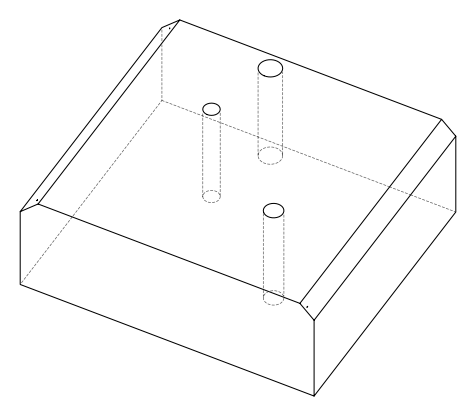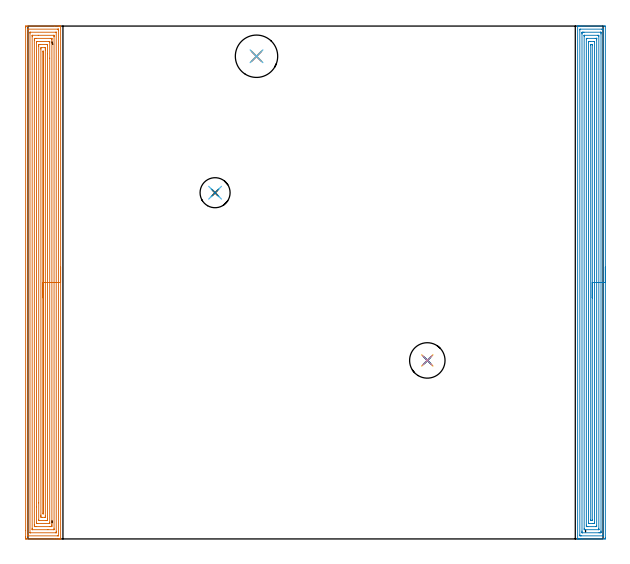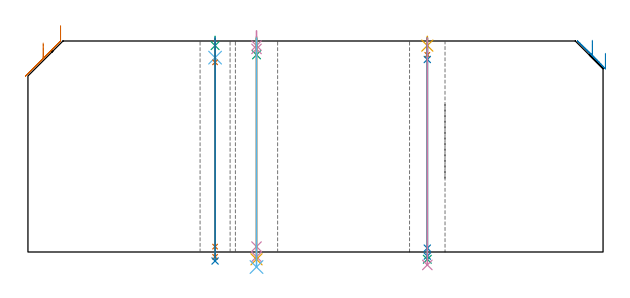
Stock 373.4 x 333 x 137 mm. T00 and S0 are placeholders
(PLAN: 16 operations, 12 tool changes, 48.2 min)
(1 AREA_MILL | FG_CHAMFER_SURFACE | UGT0205_001 | 24.17 min | 85791 mm3)
(2 AREA_MILL_1 | FG_CHAMFER_SURFACE_1 | UGT0205_001 | 18.9 min | 53947 mm3)
(3 SPOT_DRILL | STEP1HOLE | NXT0321_9005460120000 | 0.05 min | 183 mm3)
(4 SPOT_DRILL_1 | STEP1HOLE_1 | NXT0321_9005460120000 | 0.05 min | 180 mm3)
(5 SPOT_DRILL_2 | STEP1HOLE_2 | NXT0321_9005460120000 | 0.05 min | 181 mm3)
(6 DRILL_BLIND_HOLE_INTO_CENTER | STEP1HOLE | UGT0301_192 | 0.05 min | 294 mm3)
(7 GUN_DRILL_THROUGH_HOLE | STEP1HOLE | UGT0307_003 | 0.66 min | 4871 mm3)
(8 SPADE_DRILL_TO_ENLARGE_THROUGH_HOLE | STEP1HOLE | UGT0306_010 | 0.58 min | 35517 mm3)
(9 DRILL_BLIND_HOLE_INTO_CENTER_1 | STEP1HOLE_1 | NXT0301_125 | 0.05 min | 174 mm3)
(10 GUN_DRILL_THROUGH_HOLE_1 | STEP1HOLE_1 | UGT0307_003 | 0.66 min | 4979 mm3)
(11 SPADE_DRILL_TO_ENLARGE_THROUGH_HOLE_1 | STEP1HOLE_1 | UGT0306_005 | 0.58 min | 17245 mm3)
(12 DRILL_TO_ENLARGE_THROUGH_HOLE | STEP1HOLE_1 | UGT0301_390 | 0.6 min | 58741 mm3)
(13 DRILL_BLIND_HOLE_INTO_CENTER_2 | STEP1HOLE_2 | NXT0301_125 | 0.05 min | 166 mm3)
(14 GUN_DRILL_THROUGH_HOLE_2 | STEP1HOLE_2 | UGT0307_001 | 0.61 min | 2493 mm3)
(15 SPADE_DRILL_TO_ENLARGE_THROUGH_HOLE_2 | STEP1HOLE_2 | UGT0306_005 | 0.58 min | 19735 mm3)
(16 DRILL_TO_ENLARGE_THROUGH_HOLE_1 | STEP1HOLE_2 | UGT0301_055 | 0.59 min | 34290 mm3)
(TOOL UGT0205_001 | Chamfer Mill 20 x 3 x 45 deg. | D20 FL50 Z2)
(TOOL NXT0321_9005460120000 | NC Spot Drill, 142deg, 12mm, Carbide, Uncoated | D12 PA142 FL30 Z2)
(TOOL UGT0301_192 | Twist Drill 7.2 mm | D7.2 PA118 FL66 Z2)
(TOOL UGT0307_003 | Gun Drill 7 mm | D7 PA130 FL24 Z1)
(TOOL UGT0306_010 | Spade Drill 19.5mm | D19.5 PA132 FL10 Z2)
(TOOL NXT0301_125 | Carbide Drill 6mm [861.1-0600-018A1-GP GC34] | D6 PA150 FL18.7 Z2)
(TOOL UGT0306_005 | Spade Drill 14.5mm | D14.5 PA132 FL10 Z2)
(TOOL UGT0301_390 | Twist Drill 27.5 mm | D27.5 PA118 FL165 Z2)
(TOOL UGT0307_001 | Gun Drill 5 mm | D5 PA130 FL24 Z1)
(TOOL UGT0301_055 | Twist Drill 23 mm | D23 PA118 FL155 Z2)
(OP 1 AREA_MILL)
G17 G21 G94 G90
T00 M6
G54
G17 G0 G90 X21.2 Y176.5 S1061 M3
G43 Z147. H0
G94 G1 Y176.462 Z146.128 F250.
Y176.348 Z145.263
Y176.159 Z144.412
Y175.897 Z143.58
Y175.563 Z142.774
Y175.16 Z142.
Y174.692 Z141.264
Y174.16 Z140.572
Y173.571 Z139.929
Y172.928 Z139.34
Y172.236 Z138.808
Y171.5 Z138.34
Y170.726 Z137.937
Y169.92 Z137.603
Y169.088 Z137.341
Y168.237 Z137.152
Y167.372 Z137.038
Y166.5 Z137.
Y0.183
X21.197 Y0.01 Z136.989
X21.13 Y0.007 Z136.922
X20.69 Y0. Z136.49
X20.412 Z136.212
X19.682 Z135.477
X18.423 Z134.22
X17. Z132.796
X-0.876 Y0.001 Z114.922
X-1.108 Y0.002 Z114.69
X-1.493 Y0.006 Z114.305
X-1.495 Y0.01 Z114.303
X-1.499 Y0.63 Z114.301
X-1.5 Y1.254 Z114.3
Y5.463
X-1.499 Y332.37 Z114.301
X-1.495 Y332.99 Z114.303
X-1.493 Y332.994 Z114.305
X-0.876 Y332.998 Z114.922
X-0.246 Y333. Z115.551
X17.265 Z133.061
X19.682 Z135.477
X20.412 Z136.212
X20.69 Z136.49
X21.13 Y332.993 Z136.922
X21.197 Y332.99 Z136.989
X21.2 Y332.817 Z137.
Y166.5
X19.786 Z135.586
X19.785 Y2.314 Z135.585
X19.784 Y2.21 Z135.584
X19.779 Y2.012 Z135.579
X19.682 Y2.008 Z135.482
X19.205 Y2.001 Z135.005
X0.436 Y2. Z116.236
X0.018 Y2.002 Z115.818
X-0.041 Y2.005 Z115.759
X-0.072 Y2.009 Z115.728
X-0.079 Y2.107 Z115.721
X-0.084 Y2.314 Z115.716
X-0.086 Y2.418 Z115.714
Y2.522
Y330.686
X-0.084 Y330.79 Z115.716
X-0.079 Y330.988 Z115.721
X0.018 Y330.992 Z115.818
X0.495 Y330.999 Z116.295
X19.264 Y331. Z135.064
X19.682 Y330.998 Z135.482
X19.741 Y330.995 Z135.541
X19.772 Y330.991 Z135.572
X19.779 Y330.893 Z135.579
X19.784 Y330.686 Z135.584
X19.786 Y330.582 Z135.586
Y330.478
Y166.5
X18.372 Z134.172
X18.371 Y4.623 Z134.171
X18.37 Y4.206 Z134.17
X18.368 Y4.087 Z134.168
X18.365 Y4.03 Z134.165
X18.36 Y4.01 Z134.16
X18.306 Y4.007 Z134.106
X18.099 Y4.001 Z133.899
X1.599 Z117.399
X1.462 Y4.004 Z117.262
X1.353 Y4.01 Z117.153
X1.334 Y4.014 Z117.134
X1.332 Y4.021 Z117.132
X1.33 Y4.047 Z117.13
X1.329 Y4.206 Z117.129
Y328.377
X1.33 Y328.794 Z117.13
X1.332 Y328.913 Z117.132
X1.335 Y328.97 Z117.135
X1.34 Y328.99 Z117.14
X1.394 Y328.993 Z117.194
X1.601 Y328.999 Z117.401
X18.1 Z133.9
X18.238 Y328.996 Z134.038
X18.347 Y328.99 Z134.147
X18.366 Y328.986 Z134.166
X18.368 Y328.979 Z134.168
X18.37 Y328.953 Z134.17
X18.371 Y328.794 Z134.171
X18.372 Y166.5 Z134.172
X16.957 Z132.757
Y6.889
X16.953 Y6.042 Z132.753
X16.951 Y6.017 Z132.751
X16.938 Y6.01 Z132.738
X16.884 Y6.005 Z132.684
X16.773 Y6.001 Z132.573
X12.978 Y6. Z128.778
X2.926 Y6.001 Z118.726
X2.816 Y6.005 Z118.616
X2.762 Y6.01 Z118.562
X2.749 Y6.017 Z118.549
X2.748 Y6.035 Z118.548
X2.743 Y6.846 Z118.543
Y6.889
Y326.111
X2.747 Y326.958 Z118.547
X2.749 Y326.983 Z118.549
X2.762 Y326.99 Z118.562
X2.816 Y326.995 Z118.616
X2.927 Y326.999 Z118.727
X6.722 Y327. Z122.522
X16.774 Y326.999 Z132.574
X16.884 Y326.995 Z132.684
X16.938 Y326.99 Z132.738
X16.951 Y326.983 Z132.751
X16.952 Y326.965 Z132.752
X16.957 Y326.154 Z132.757
Y326.111
Y166.5
X15.543 Z131.343
Y9.241
X15.542 Y8.677 Z131.342
X15.54 Y8.35 Z131.34
X15.536 Y8.026 Z131.336
X15.213 Y8.01 Z131.013
X14.993 Y8.003 Z130.793
X14.319 Y8. Z130.119
X14.102 Z129.902
X5.164 Z120.964
X4.487 Y8.002 Z120.287
X4.267 Y8.004 Z120.067
X4.181 Y8.01 Z119.981
X4.164 Y8.036 Z119.964
X4.161 Y8.109 Z119.961
X4.158 Y8.677 Z119.958
X4.157 Y9.008 Z119.957
Y323.759
X4.158 Y324.323 Z119.958
X4.16 Y324.65 Z119.96
X4.164 Y324.974 Z119.964
X4.487 Y324.99 Z120.287
X4.707 Y324.997 Z120.507
X5.381 Y325. Z121.181
X5.598 Z121.398
X14.536 Z130.336
X15.213 Y324.998 Z131.013
X15.433 Y324.997 Z131.233
X15.519 Y324.99 Z131.319
X15.536 Y324.964 Z131.336
X15.538 Y324.891 Z131.338
X15.542 Y324.323 Z131.342
X15.543 Y323.993 Z131.343
Y166.5
X14.129 Z129.929
Y10.466
X14.126 Y10.114 Z129.926
X14.124 Y10.027 Z129.924
X14.123 Y10.013 Z129.923
X14.101 Y10.009 Z129.901
X14.046 Y10.004 Z129.846
X13.89 Y10.001 Z129.69
X6.275 Y10. Z122.075
X5.845 Y10.002 Z121.645
X5.629 Y10.007 Z121.429
X5.583 Y10.01 Z121.383
X5.578 Y10.088 Z121.378
X5.574 Y10.273 Z121.374
X5.572 Y10.466 Z121.372
X5.571 Y20.894 Z121.371
Y322.534
X5.574 Y322.886 Z121.374
X5.576 Y322.973 Z121.376
X5.577 Y322.987 Z121.377
X5.599 Y322.991 Z121.399
X5.654 Y322.996 Z121.454
X5.81 Y322.999 Z121.61
X13.425 Y323. Z129.225
X13.855 Y322.998 Z129.655
X14.071 Y322.993 Z129.871
X14.116 Y322.99 Z129.916
X14.122 Y322.912 Z129.922
X14.126 Y322.727 Z129.926
X14.128 Y322.534 Z129.928
X14.129 Y312.122 Z129.929
Y166.5
X12.715 Z128.515
Y12.965
X12.713 Y12.254 Z128.513
X12.711 Y12.074 Z128.511
X12.708 Y12.018 Z128.508
X12.658 Y12.01 Z128.458
X12.531 Y12.006 Z128.331
X11.891 Y12. Z127.691
X7.169 Z122.969
X7.084 Y12.002 Z122.884
X7.017 Y12.006 Z122.817
X6.999 Y12.009 Z122.799
X6.992 Y12.022 Z122.792
X6.989 Y12.071 Z122.789
X6.986 Y12.254 Z122.786
X6.985 Y23.403 Z122.785
Y320.035
X6.987 Y320.746 Z122.787
X6.989 Y320.926 Z122.789
X6.992 Y320.982 Z122.792
X7.042 Y320.99 Z122.842
X7.169 Y320.994 Z122.969
X7.809 Y321. Z123.609
X12.531 Z128.331
X12.616 Y320.998 Z128.416
X12.683 Y320.994 Z128.483
X12.701 Y320.991 Z128.501
X12.708 Y320.978 Z128.508
X12.71 Y320.929 Z128.51
X12.714 Y320.746 Z128.514
X12.715 Y315.06 Z128.515
Y166.5
X11.3 Z127.1
Y14.937
X11.298 Y14.382 Z127.098
X11.293 Y14.042 Z127.093
X10.785 Y14.002 Z126.585
X8.998 Y14.001 Z124.798
X8.956 Y14.003 Z124.756
X8.407 Y14.042 Z124.207
X8.401 Y14.598 Z124.201
X8.4 Y14.937 Z124.2
X8.399 Y15.493 Z124.199
X8.4 Y318.064 Z124.2
X8.402 Y318.618 Z124.202
X8.407 Y318.958 Z124.207
X8.915 Y318.998 Z124.715
X10.702 Y318.999 Z126.502
X10.744 Y318.997 Z126.544
X11.293 Y318.958 Z127.093
X11.299 Y318.402 Z127.099
X11.3 Y318.064 Z127.1
Y317.507
Y166.5
X9.886 Z125.686
Y16.689
X9.85 Y16.135 Z125.65
X9.814 Y16.725 Z125.614
Y316.311
X9.85 Y316.866 Z125.65
X9.886 Y316.275 Z125.686
Y166.5
Y165.628 Z125.724
Y164.764 Z125.838
Y163.912 Z126.027
Y163.08 Z126.289
Y162.274 Z126.623
Y161.5 Z127.026
Y160.764 Z127.495
Y160.072 Z128.026
Y159.429 Z128.615
Y158.84 Z129.258
Y158.309 Z129.951
Y157.84 Z130.686
Y157.437 Z131.46
Y157.103 Z132.266
Y156.841 Z133.098
Y156.652 Z133.95
Y156.538 Z134.815
Y156.5 Z135.686
G0 Z147.
M5
M2
(OP 2 AREA_MILL_1)
G17 G21 G94 G90
T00 M6
G54
G17 G0 G90 X374.9 Y176.5 S1061 M3
G43 Z147. H0
Z129.
G94 G1 Y176.462 Z128.128 F250.
Y176.348 Z127.264
Y176.159 Z126.412
Y175.897 Z125.58
Y175.563 Z124.774
Y175.16 Z124.
Y174.692 Z123.264
Y174.16 Z122.572
Y173.571 Z121.929
Y172.928 Z121.34
Y172.236 Z120.808
Y171.5 Z120.34
Y170.726 Z119.937
Y169.92 Z119.603
Y169.088 Z119.341
Y168.237 Z119.152
Y167.372 Z119.038
Y166.5 Z119.
Y0.965
X374.899 Y0.63 Z119.001
X374.894 Y0.077 Z119.004
X374.892 Y0.008 Z119.006
X374.344 Y0. Z119.553
X360.122 Z133.773
X358.707 Z135.189
X358.344 Z135.551
X357.619 Z136.281
X357.354 Z136.546
X356.943 Y0.007 Z136.948
X356.903 Y0.01 Z136.988
X356.9 Y0.183 Z137.
Y332.818
X356.903 Y332.991 Z136.988
X356.945 Y333. Z136.946
X357.353 Z136.546
X357.619 Z136.281
X358.344 Z135.551
X359.596 Z134.301
X361.011 Z132.884
X374.344 Z119.553
X374.61 Y332.998 Z119.288
X374.892 Y332.99 Z119.006
X374.899 Y332.706 Z118.999
X374.9 Y166.5 Z119.
X373.486 Z120.414
X373.485 Y2.418 Z120.415
X373.484 Y2.389 Z120.416
X373.456 Y2.01 Z120.444
X372.981 Y2.001 Z120.919
X359.233 Y2. Z134.667
X358.759 Y2.001 Z135.141
X358.344 Y2.01 Z135.556
X358.316 Y2.418 Z135.584
X358.315 Y2.448 Z135.585
Y330.582
X358.316 Y330.611 Z135.584
X358.344 Y330.99 Z135.556
X358.819 Y330.999 Z135.081
X372.567 Y331. Z121.333
X373.041 Y330.999 Z120.859
X373.456 Y330.99 Z120.444
X373.484 Y330.582 Z120.416
X373.485 Y330.552 Z120.415
X373.486 Y166.5 Z120.414
X372.072 Z121.828
X372.071 Y5.101 Z121.829
X372.07 Y4.706 Z121.83
X372.067 Y4.206 Z121.833
X372.064 Y4.018 Z121.836
X371.877 Y4.006 Z122.023
X371.678 Y4.003 Z122.222
X370.994 Y4. Z122.906
X370.789 Z123.111
X360.122 Y4.001 Z133.778
X359.917 Y4.003 Z133.983
X359.781 Y4.007 Z134.119
X359.737 Y4.01 Z134.163
X359.734 Y4.028 Z134.166
X359.731 Y4.074 Z134.169
X359.73 Y4.206 Z134.17
X359.729 Y4.602 Z134.171
X359.728 Y5.101 Z134.172
X359.729 Y327.899 Z134.171
X359.73 Y328.295 Z134.17
X359.733 Y328.794 Z134.167
X359.735 Y328.982 Z134.165
X359.923 Y328.994 Z133.977
X360.122 Y328.997 Z133.778
X360.806 Y329. Z133.094
X361.011 Z132.889
X371.678 Y328.999 Z122.222
X371.883 Y328.997 Z122.017
X372.019 Y328.993 Z121.881
X372.064 Y328.99 Z121.836
X372.066 Y328.972 Z121.834
X372.069 Y328.926 Z121.831
X372.071 Y328.794 Z121.829
X372.072 Y328.398 Z121.828
Y327.899
Y166.5
X370.657 Z123.243
Y6.889
X370.656 Y6.129 Z123.244
X370.653 Y6.019 Z123.247
X370.651 Y6.011 Z123.249
X370.644 Y6.007 Z123.256
X370.618 Y6.003 Z123.282
X370.563 Y6.001 Z123.337
X361.9 Y6. Z132.
X361.457 Y6.006 Z132.443
X361.238 Y6.01 Z132.662
X361.15 Y6.023 Z132.75
X361.143 Y6.889 Z132.757
Y326.111
X361.144 Y326.871 Z132.756
X361.147 Y326.981 Z132.753
X361.149 Y326.989 Z132.751
X361.156 Y326.993 Z132.744
X361.182 Y326.997 Z132.718
X361.237 Y326.999 Z132.663
X369.9 Y327. Z124.
X370.344 Y326.994 Z123.556
X370.562 Y326.99 Z123.338
X370.651 Y326.977 Z123.249
X370.657 Y326.111 Z123.243
Y166.5
X369.243 Z124.657
Y8.444
X369.241 Y8.211 Z124.659
X369.238 Y8.056 Z124.662
X369.236 Y8.009 Z124.664
X369.221 Y8.007 Z124.679
X369.179 Y8.004 Z124.721
X369.011 Y8.001 Z124.889
X368.795 Y8. Z125.105
X363.462 Z130.438
X362.789 Y8.002 Z131.111
X362.569 Y8.004 Z131.331
X362.561 Y8.011 Z131.339
X362.559 Y8.014 Z131.341
X362.557 Y8.677 Z131.343
Y8.911
Y324.556
X362.559 Y324.79 Z131.341
X362.562 Y324.945 Z131.338
X362.564 Y324.991 Z131.336
X362.579 Y324.993 Z131.321
X362.621 Y324.996 Z131.279
X362.789 Y324.999 Z131.111
X363.005 Y325. Z130.895
X368.338 Z125.562
X369.011 Y324.998 Z124.889
X369.231 Y324.996 Z124.669
X369.239 Y324.989 Z124.661
X369.241 Y324.986 Z124.659
X369.243 Y324.323 Z124.657
Y324.089
Y166.5
X367.829 Z126.071
Y10.761
X367.827 Y10.466 Z126.073
X367.824 Y10.166 Z126.076
X367.822 Y10.025 Z126.078
X367.687 Y10.009 Z126.213
X367.233 Y10.004 Z126.667
X366.807 Y10. Z127.093
X364.139 Y10.002 Z129.761
X363.994 Y10.008 Z129.906
X363.981 Y10.01 Z129.919
X363.978 Y10.023 Z129.922
X363.974 Y10.071 Z129.926
X363.972 Y10.17 Z129.928
X363.971 Y322.239 Z129.929
X363.973 Y322.534 Z129.927
X363.976 Y322.834 Z129.924
X363.978 Y322.975 Z129.922
X364.113 Y322.991 Z129.787
X364.567 Y322.996 Z129.333
X364.993 Y323. Z128.907
X367.661 Y322.998 Z126.239
X367.806 Y322.992 Z126.094
X367.819 Y322.99 Z126.081
X367.822 Y322.977 Z126.078
X367.826 Y322.929 Z126.074
X367.828 Y322.83 Z126.072
X367.829 Y166.5 Z126.071
X366.415 Z127.485
X366.414 Y12.254 Z127.486
X366.413 Y12.185 Z127.487
X366.409 Y12.113 Z127.491
X366.401 Y12.01 Z127.499
X366.344 Y12.008 Z127.556
X365.707 Y12.001 Z128.193
X365.456 Z128.444
X365.42 Y12.002 Z128.48
X365.399 Y12.006 Z128.501
X365.392 Y12.009 Z128.508
X365.39 Y12.042 Z128.51
X365.386 Y12.183 Z128.514
X365.385 Y12.254 Z128.515
X365.386 Y320.746 Z128.514
X365.387 Y320.815 Z128.513
X365.391 Y320.887 Z128.509
X365.399 Y320.99 Z128.501
X365.456 Y320.992 Z128.444
X366.093 Y320.999 Z127.807
X366.344 Z127.556
X366.38 Y320.998 Z127.52
X366.401 Y320.994 Z127.499
X366.408 Y320.991 Z127.492
X366.41 Y320.958 Z127.49
X366.414 Y320.817 Z127.486
X366.415 Y320.746 Z127.485
Y166.5
Y165.628 Z127.523
Y164.764 Z127.637
Y163.912 Z127.826
Y163.08 Z128.088
Y162.274 Z128.422
Y161.5 Z128.825
Y160.764 Z129.294
Y160.072 Z129.825
Y159.429 Z130.414
Y158.84 Z131.057
Y158.309 Z131.75
Y157.84 Z132.485
Y157.437 Z133.259
Y157.103 Z134.065
Y156.841 Z134.897
Y156.652 Z135.749
Y156.538 Z136.614
Y156.5 Z137.485
G0 Z147.
M5
M2
(OP 3 SPOT_DRILL)
G17 G21 G94 G90
T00 M6
G54
G17 G0 G90 X121.5 Y224.8 S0 M3
G43 Z147. H0
G94 G81 G98 Z134. F250. R140.
G80
M5
M2
(OP 4 SPOT_DRILL_1)
G17 G21 G94 G90
T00 M6
G54
G17 G0 G90 X148.4 Y313.4 S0 M3
G43 Z147. H0
G94 G81 G98 Z134. F250. R140.
G80
M5
M2
(OP 5 SPOT_DRILL_2)
G17 G21 G94 G90
T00 M6
G54
G17 G0 G90 X259.3 Y115.9 S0 M3
G43 Z147. H0
G94 G81 G98 Z134. F250. R140.
G80
M5
M2
(OP 6 DRILL_BLIND_HOLE_INTO_CENTER)
G17 G21 G94 G90
T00 M6
G54
G17 G0 G90 X121.5 Y224.8 S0 M3
G43 Z147. H0
G94 G81 G98 Z126.2 F250. R139.
G80
M5
M2
(OP 7 GUN_DRILL_THROUGH_HOLE)
G17 G21 G94 G90
T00 M6
G54
G17 G0 G90 X121.5 Y224.8 M8
G43 Z147. H0
Z138.593
S716 M3
G94 G1 Z123.171 F125. M26
G4 X.084
Z3.5 F250.
G4 X.084
Z-3.132 F125.
G4 X.084
M5
M9
G0 Z138.593
Z147.
M2
(OP 8 SPADE_DRILL_TO_ENLARGE_THROUGH_HOLE)
G17 G21 G94 G90
T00 M6
G54
G17 G0 G90 X121.5 Y224.8 S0 M3
G43 Z147. H0
G94 G73 G98 Z-5.841 F250. Q17.855 R139.
G80
M5
M2
(OP 9 DRILL_BLIND_HOLE_INTO_CENTER_1)
G17 G21 G94 G90
T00 M6
G54
G17 G0 G90 X148.4 Y313.4 S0 M3
G43 Z147. H1
G94 G81 G98 Z128. F250. R139.
G80
M5
M2
(OP 10 GUN_DRILL_THROUGH_HOLE_1)
G17 G21 G94 G90
T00 M6
G54
G17 G0 G90 X148.4 Y313.4 M8
G43 Z147. H0
Z143.6
S716 M3
G94 G1 Z131.868 F125. M26
G4 X.084
Z3.5 F250.
G4 X.084
Z-3.132 F125.
G4 X.084
M5
M9
G0 Z143.6
Z147.
M2
(OP 11 SPADE_DRILL_TO_ENLARGE_THROUGH_HOLE_1)
G17 G21 G94 G90
T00 M6
G54
G17 G0 G90 X148.4 Y313.4 S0 M3
G43 Z147. H0
G94 G73 G98 Z-4.728 F250. Q14.173 R139.
G80
M5
M2
(OP 12 DRILL_TO_ENLARGE_THROUGH_HOLE)
G17 G21 G94 G90
T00 M6
G54
G17 G0 G90 X148.4 Y313.4 S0 M3
G43 Z147. H0
G94 G73 G98 Z-9.762 F250. Q24.46 R139.
G80
M5
M2
(OP 13 DRILL_BLIND_HOLE_INTO_CENTER_2)
G17 G21 G94 G90
T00 M6
G54
G17 G0 G90 X259.3 Y115.9 S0 M3
G43 Z147. H1
G94 G81 G98 Z128. F250. R139.
G80
M5
M2
(OP 14 GUN_DRILL_THROUGH_HOLE_2)
G17 G21 G94 G90
T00 M6
G54
G17 G0 G90 X259.3 Y115.9 M8
G43 Z147. H0
Z134.19
S716 M3
G94 G1 Z125.004 F125. M26
G4 X.084
Z2.5 F250.
G4 X.084
Z-2.666 F125.
G4 X.084
M5
M9
G0 Z134.19
Z147.
M2
(OP 15 SPADE_DRILL_TO_ENLARGE_THROUGH_HOLE_2)
G17 G21 G94 G90
T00 M6
G54
G17 G0 G90 X259.3 Y115.9 S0 M3
G43 Z147. H0
G94 G73 G98 Z-4.728 F250. Q14.173 R139.
G80
M5
M2
(OP 16 DRILL_TO_ENLARGE_THROUGH_HOLE_1)
G17 G21 G94 G90
T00 M6
G54
G17 G0 G90 X259.3 Y115.9 S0 M3
G43 Z147. H0
G94 G73 G98 Z-8.41 F250. Q20.773 R139.
G80
M5
M2
